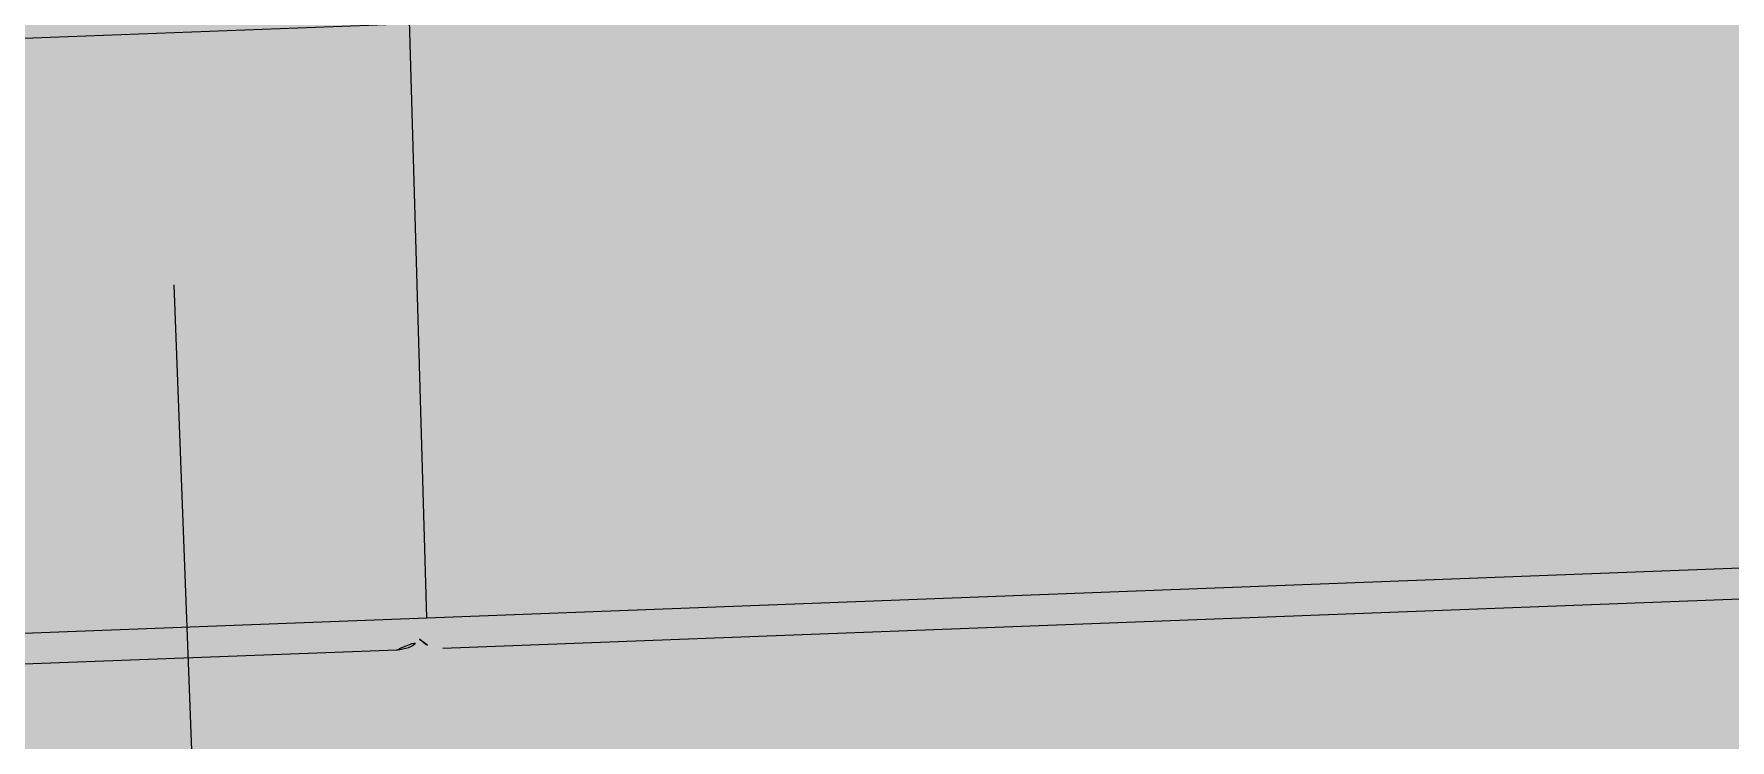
# Model space of a CAD drawing. Header units: metres. Extents: x 1956498 to 1957612, y 2277909 to 2278547.
# Drawn here: x 1956801.1685 to 1956801.2494, y 2278139.4574 to 2278139.4911 of the extents above; entities that cross this region are included whole.
import ezdxf
from ezdxf.enums import TextEntityAlignment as Align

# ---------------------------------------------------------------- set-up
doc = ezdxf.new("R2010")
doc.units = ezdxf.units.M
doc.linetypes.add('CENTERX2', pattern=[4, 2.5, -0.5, 0.5, -0.5])
for name, color, linetype in [('PVcase Transformers', 7, 'Continuous'), ('UBS-100-HSI150-D3-58', 3, 'Continuous'), ('UBS-100-Postes', 8, 'Continuous'), ('UBS_400_DETAIL POSTE HTA TOOLKIT UBS', 7, 'Continuous')]:
    doc.layers.add(name, color=color, linetype=linetype)
doc.styles.get("Standard").update_dxf_attribs({"font": 'verdana.ttf'})

# ---------------------------------------------------------------- blocks, each defined once
blk = doc.blocks.new('*U2673')
at = {"layer": 'UBS-100-Postes', "true_color": 0xb0c4d8, "transparency": 33554687}
blk.add_hatch(color=9, dxfattribs=at).paths.add_polyline_path([(0, 3), (5.3, 3), (5.3, 0), (0, 0)])
at = {"color": 7, "transparency": 33554687}
blk.add_attdef('NUMEROPOSTE', text='', height=1, dxfattribs=at).set_placement((2, 1.205513), align=Align.MIDDLE_CENTER)
blk = doc.blocks.new('HSI 150 coupe')
at = {"color": 1, "linetype": 'Continuous', "lineweight": 15}
blk.add_line((-18.127, -37.65), (-18.127, 37.65), dxfattribs=at)
at = {"color": 1, "linetype": 'CENTERX2', "lineweight": 0}
blk.add_line((-74.127, 0), (9.627, 0), dxfattribs=at)
blk = doc.blocks.new('HSI 150 D3.58 PROFIL')
at = {"color": 3, "linetype": 'Continuous', "lineweight": 15}
for p, q in [((78.316, -0.157), (78.316, 66.068)), ((79.803, 64.568), (79.803, 0.542)), ((78.316, -0.157), (7.157, 0.464)), ((78.316, -67.183), (78.316, -0.157)), ((79.803, -1.657), (79.803, -65.683))]:
    blk.add_line(p, q, dxfattribs=at)
for centre, start, end in [((78.303, 0.542), 312.86338, 0), ((78.303, -1.657), 0, 89.5)]:
    blk.add_arc(centre, 1.5, start, end, dxfattribs=at)
blk = doc.blocks.new('UBS_PDT C1752')
at = {"xscale": 0.002, "yscale": 0.002, "zscale": 0.002}
blk.add_blockref('HSI 150 coupe', (2.653257, -0.135275), dxfattribs=at)
at = {"layer": 'UBS-100-HSI150-D3-58', "xscale": 0.001, "yscale": 0.001, "zscale": 0.001, "rotation": 180}
blk.add_blockref('HSI 150 D3.58 PROFIL', (2.667003, -0.14687), dxfattribs=at)

msp = doc.modelspace()

# ---------------------------------------------------------------- block references
at = {"layer": 'PVcase Transformers', "transparency": 33554687, "rotation": 92.17295982465782}
msp.add_blockref('*U2673', (1956802.73816, 2278134.279639), dxfattribs=at)
at = {"layer": 'UBS_400_DETAIL POSTE HTA TOOLKIT UBS', "transparency": 33554687, "rotation": 92.17295973550951}
msp.add_blockref('UBS_PDT C1752', (1956801.138761, 2278136.870856), dxfattribs=at)

doc.saveas('drawing.dxf')
